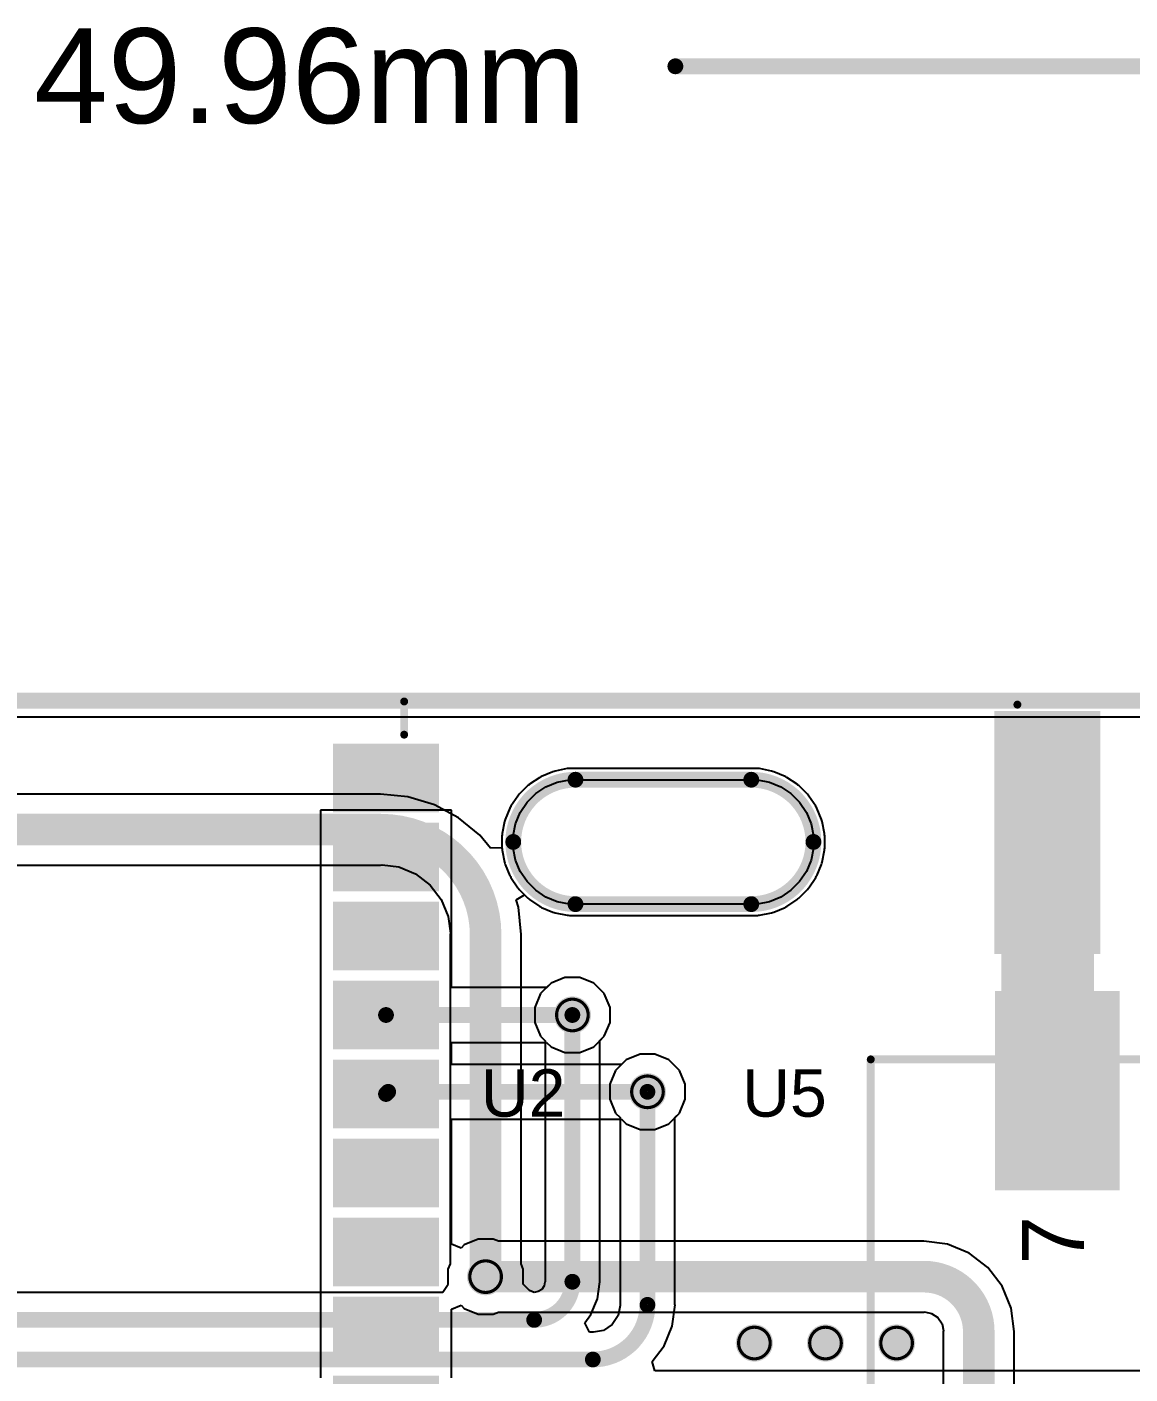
# Model space of a CAD drawing. Header units: inches. Extents: x -46 to 312, y 0 to 111.
# Drawn here: x -24.45 to -6.72, y 39.18 to 60.83 of the extents above; entities that cross this region are included whole.
import ezdxf

# ---------------------------------------------------------------- set-up
doc = ezdxf.new("R2010")
doc.units = ezdxf.units.IN
for name, color, linetype in [('Board Outline', 216, 'Continuous'), ('Bottom Layer', 5, 'Continuous'), ('Bottom Paste', 16, 'Continuous'), ('Bottom Solder', 6, 'Continuous'), ('Draft and Dimension', 6, 'Continuous'), ('Drill Drawing', 1, 'Continuous'), ('Multi-Layer', 9, 'Continuous'), ('Top Layer', 1, 'Continuous'), ('Top Overlay', 2, 'Continuous'), ('Top Paste', 8, 'Continuous'), ('Top Solder', 216, 'Continuous'), ('Via Holes', 16, 'Continuous')]:
    doc.layers.add(name, color=color, linetype=linetype)
doc.styles.add('Arial', font='', dxfattribs={"height": 0.2})
doc.styles.get('Arial').set_extended_font_data('Arial')

# ---------------------------------------------------------------- blocks, each defined once
blk = doc.blocks.new('HC_12_M______SMD_17')
at = {"layer": 'Top Layer'}
blk.add_hatch(color=1, dxfattribs=at).paths.add_polyline_path([(11.627, 6.026), (14.627, 6.026), (14.627, 4.226), (11.627, 4.226)])
at = {"layer": 'Top Paste'}
blk.add_hatch(color=8, dxfattribs=at).paths.add_polyline_path([(11.627, 6.026), (14.627, 6.026), (14.627, 4.226), (11.627, 4.226)])
at = {"layer": 'Top Solder'}
blk.add_hatch(color=216, dxfattribs=at).paths.add_polyline_path([(11.525, 6.128), (14.728, 6.128), (14.728, 4.125), (11.525, 4.125)])
at = {"layer": 'Top Overlay'}
for points in [[(-14.173, 8.126, 0.127, 0.127, 0), (13.627, 8.126, 0.127, 0.127, 0)], [(13.627, 8.126, 0.127, 0.127, 0), (13.627, -6.274, 0.127, 0.127, 0)]]:
    blk.add_lwpolyline(points, format="xyseb", dxfattribs=at)
blk.add_lwpolyline([(13.595, 8.126, 0.0635, 0.0635, 1), (13.659, 8.126, 0.0635, 0.0635, 1)], format="xyseb", close=True, dxfattribs=at)
blk.add_lwpolyline([(13.595, 8.126, 0.0635, 0.0635, 1), (13.659, 8.126, 0.0635, 0.0635, 1)], format="xyseb", close=True, dxfattribs=at)
at = {"layer": 'Top Overlay', "style": 'Arial'}
blk.add_text('7', height=1, dxfattribs=at).set_placement((10.331, 4.696))
blk = doc.blocks.new('41_SMD_UFL_M______84')
at = {"layer": 'Top Layer'}
for points in [[(-9.5, 9.33), (-8, 9.33), (-8, 8.43), (-9.5, 8.43)], [(8, 9.33), (9.5, 9.33), (9.5, 8.43), (8, 8.43)], [(-9.5, 8.06), (-8, 8.06), (-8, 7.16), (-9.5, 7.16)], [(8, 8.06), (9.5, 8.06), (9.5, 7.16), (8, 7.16)], [(-9.5, 6.79), (-8, 6.79), (-8, 5.89), (-9.5, 5.89)], [(8, 6.79), (9.5, 6.79), (9.5, 5.89), (8, 5.89)], [(-9.5, 5.52), (-8, 5.52), (-8, 4.62), (-9.5, 4.62)], [(8, 5.52), (9.5, 5.52), (9.5, 4.62), (8, 4.62)], [(-9.5, 4.25), (-8, 4.25), (-8, 3.35), (-9.5, 3.35)], [(8, 4.25), (9.5, 4.25), (9.5, 3.35), (8, 3.35)], [(-3.35, 3.11), (0.35, 3.11), (0.35, -0.59), (-3.35, -0.59)], [(-9.5, 2.98), (-8, 2.98), (-8, 2.08), (-9.5, 2.08)], [(8, 2.98), (9.5, 2.98), (9.5, 2.08), (8, 2.08)], [(-9.5, 1.71), (-8, 1.71), (-8, 0.81), (-9.5, 0.81)], [(8, 1.71), (9.5, 1.71), (9.5, 0.81), (8, 0.81)], [(-9.5, 0.44), (-8, 0.44), (-8, -0.46), (-9.5, -0.46)], [(8, 0.44), (9.5, 0.44), (9.5, -0.46), (8, -0.46)], [(-9.5, -0.83), (-8, -0.83), (-8, -1.73), (-9.5, -1.73)], [(8, -0.83), (9.5, -0.83), (9.5, -1.73), (8, -1.73)], [(-9.5, -2.1), (-8, -2.1), (-8, -3), (-9.5, -3)], [(8, -2.1), (9.5, -2.1), (9.5, -3), (8, -3)], [(-9.5, -3.37), (-8, -3.37), (-8, -4.27), (-9.5, -4.27)], [(8, -3.37), (9.5, -3.37), (9.5, -4.27), (8, -4.27)], [(-9.5, -4.64), (-8, -4.64), (-8, -5.54), (-9.5, -5.54)], [(8, -4.64), (9.5, -4.64), (9.5, -5.54), (8, -5.54)], [(-9.5, -5.91), (-8, -5.91), (-8, -6.81), (-9.5, -6.81)], [(8, -5.91), (9.5, -5.91), (9.5, -6.81), (8, -6.81)], [(-9.5, -7.18), (-8, -7.18), (-8, -8.08), (-9.5, -8.08)], [(8, -7.18), (9.5, -7.18), (9.5, -8.08), (8, -8.08)], [(-7.43, -9.63), (-7.43, -8.13), (-6.53, -8.13), (-6.53, -9.63)], [(-6.16, -9.63), (-6.16, -8.13), (-5.26, -8.13), (-5.26, -9.63)], [(-4.89, -9.63), (-4.89, -8.13), (-3.99, -8.13), (-3.99, -9.63)], [(-3.62, -9.63), (-3.62, -8.13), (-2.72, -8.13), (-2.72, -9.63)], [(-2.35, -9.63), (-2.35, -8.13), (-1.45, -8.13), (-1.45, -9.63)], [(-1.08, -9.63), (-1.08, -8.13), (-0.18, -8.13), (-0.18, -9.63)], [(0.19, -9.63), (0.19, -8.13), (1.09, -8.13), (1.09, -9.63)], [(1.46, -9.63), (1.46, -8.13), (2.36, -8.13), (2.36, -9.63)], [(2.73, -9.63), (2.73, -8.13), (3.63, -8.13), (3.63, -9.63)], [(4, -9.63), (4, -8.13), (4.9, -8.13), (4.9, -9.63)], [(5.27, -9.63), (5.27, -8.13), (6.17, -8.13), (6.17, -9.63)], [(6.54, -9.63), (6.54, -8.13), (7.44, -8.13), (7.44, -9.63)]]:
    blk.add_hatch(color=1, dxfattribs=at).paths.add_polyline_path(points)
at = {"layer": 'Top Overlay'}
for points in [[(-9.521, 9.362), (-7.541, 9.362), (-7.541, 9.802), (-9.521, 9.802)], [(-7.959, 8.328), (-7.541, 8.328), (-7.541, 9.406), (-7.959, 9.406)]]:
    blk.add_hatch(color=2, dxfattribs=at).paths.add_polyline_path(points)
at = {"layer": 'Top Paste'}
for points in [[(-9.5, 9.33), (-8, 9.33), (-8, 8.43), (-9.5, 8.43)], [(8, 9.33), (9.5, 9.33), (9.5, 8.43), (8, 8.43)], [(-9.5, 8.06), (-8, 8.06), (-8, 7.16), (-9.5, 7.16)], [(8, 8.06), (9.5, 8.06), (9.5, 7.16), (8, 7.16)], [(-9.5, 6.79), (-8, 6.79), (-8, 5.89), (-9.5, 5.89)], [(8, 6.79), (9.5, 6.79), (9.5, 5.89), (8, 5.89)], [(-9.5, 5.52), (-8, 5.52), (-8, 4.62), (-9.5, 4.62)], [(8, 5.52), (9.5, 5.52), (9.5, 4.62), (8, 4.62)], [(-9.5, 4.25), (-8, 4.25), (-8, 3.35), (-9.5, 3.35)], [(8, 4.25), (9.5, 4.25), (9.5, 3.35), (8, 3.35)], [(-3.35, 3.11), (0.35, 3.11), (0.35, -0.59), (-3.35, -0.59)], [(-9.5, 2.98), (-8, 2.98), (-8, 2.08), (-9.5, 2.08)], [(8, 2.98), (9.5, 2.98), (9.5, 2.08), (8, 2.08)], [(-9.5, 1.71), (-8, 1.71), (-8, 0.81), (-9.5, 0.81)], [(8, 1.71), (9.5, 1.71), (9.5, 0.81), (8, 0.81)], [(-9.5, 0.44), (-8, 0.44), (-8, -0.46), (-9.5, -0.46)], [(8, 0.44), (9.5, 0.44), (9.5, -0.46), (8, -0.46)], [(-9.5, -0.83), (-8, -0.83), (-8, -1.73), (-9.5, -1.73)], [(8, -0.83), (9.5, -0.83), (9.5, -1.73), (8, -1.73)], [(-9.5, -2.1), (-8, -2.1), (-8, -3), (-9.5, -3)], [(8, -2.1), (9.5, -2.1), (9.5, -3), (8, -3)], [(-9.5, -3.37), (-8, -3.37), (-8, -4.27), (-9.5, -4.27)], [(8, -3.37), (9.5, -3.37), (9.5, -4.27), (8, -4.27)], [(-9.5, -4.64), (-8, -4.64), (-8, -5.54), (-9.5, -5.54)], [(8, -4.64), (9.5, -4.64), (9.5, -5.54), (8, -5.54)], [(-9.5, -5.91), (-8, -5.91), (-8, -6.81), (-9.5, -6.81)], [(8, -5.91), (9.5, -5.91), (9.5, -6.81), (8, -6.81)], [(-9.5, -7.18), (-8, -7.18), (-8, -8.08), (-9.5, -8.08)], [(8, -7.18), (9.5, -7.18), (9.5, -8.08), (8, -8.08)], [(-7.43, -9.63), (-7.43, -8.13), (-6.53, -8.13), (-6.53, -9.63)], [(-6.16, -9.63), (-6.16, -8.13), (-5.26, -8.13), (-5.26, -9.63)], [(-4.89, -9.63), (-4.89, -8.13), (-3.99, -8.13), (-3.99, -9.63)], [(-3.62, -9.63), (-3.62, -8.13), (-2.72, -8.13), (-2.72, -9.63)], [(-2.35, -9.63), (-2.35, -8.13), (-1.45, -8.13), (-1.45, -9.63)], [(-1.08, -9.63), (-1.08, -8.13), (-0.18, -8.13), (-0.18, -9.63)], [(0.19, -9.63), (0.19, -8.13), (1.09, -8.13), (1.09, -9.63)], [(1.46, -9.63), (1.46, -8.13), (2.36, -8.13), (2.36, -9.63)], [(2.73, -9.63), (2.73, -8.13), (3.63, -8.13), (3.63, -9.63)], [(4, -9.63), (4, -8.13), (4.9, -8.13), (4.9, -9.63)], [(5.27, -9.63), (5.27, -8.13), (6.17, -8.13), (6.17, -9.63)], [(6.54, -9.63), (6.54, -8.13), (7.44, -8.13), (7.44, -9.63)]]:
    blk.add_hatch(color=8, dxfattribs=at).paths.add_polyline_path(points)
at = {"layer": 'Top Solder'}
for points in [[(-9.602, 9.432), (-7.898, 9.432), (-7.898, 8.328), (-9.602, 8.328)], [(7.898, 9.432), (9.602, 9.432), (9.602, 8.328), (7.898, 8.328)], [(-9.602, 8.162), (-7.898, 8.162), (-7.898, 7.058), (-9.602, 7.058)], [(7.898, 8.162), (9.602, 8.162), (9.602, 7.058), (7.898, 7.058)], [(-9.602, 6.892), (-7.898, 6.892), (-7.898, 5.788), (-9.602, 5.788)], [(7.898, 6.892), (9.602, 6.892), (9.602, 5.788), (7.898, 5.788)], [(-9.602, 5.622), (-7.898, 5.622), (-7.898, 4.518), (-9.602, 4.518)], [(7.898, 5.622), (9.602, 5.622), (9.602, 4.518), (7.898, 4.518)], [(-9.602, 4.352), (-7.898, 4.352), (-7.898, 3.248), (-9.602, 3.248)], [(7.898, 4.352), (9.602, 4.352), (9.602, 3.248), (7.898, 3.248)], [(-9.602, 3.082), (-7.898, 3.082), (-7.898, 1.978), (-9.602, 1.978)], [(-3.452, 3.212), (0.452, 3.212), (0.452, -0.692), (-3.452, -0.692)], [(7.898, 3.082), (9.602, 3.082), (9.602, 1.978), (7.898, 1.978)], [(-9.602, 1.812), (-7.898, 1.812), (-7.898, 0.708), (-9.602, 0.708)], [(7.898, 1.812), (9.602, 1.812), (9.602, 0.708), (7.898, 0.708)], [(-9.602, 0.542), (-7.898, 0.542), (-7.898, -0.562), (-9.602, -0.562)], [(7.898, 0.542), (9.602, 0.542), (9.602, -0.562), (7.898, -0.562)], [(-9.602, -0.728), (-7.898, -0.728), (-7.898, -1.832), (-9.602, -1.832)], [(7.898, -0.728), (9.602, -0.728), (9.602, -1.832), (7.898, -1.832)], [(-9.602, -1.998), (-7.898, -1.998), (-7.898, -3.102), (-9.602, -3.102)], [(7.898, -1.998), (9.602, -1.998), (9.602, -3.102), (7.898, -3.102)], [(-9.602, -3.268), (-7.898, -3.268), (-7.898, -4.372), (-9.602, -4.372)], [(7.898, -3.268), (9.602, -3.268), (9.602, -4.372), (7.898, -4.372)], [(-9.602, -4.538), (-7.898, -4.538), (-7.898, -5.642), (-9.602, -5.642)], [(7.898, -4.538), (9.602, -4.538), (9.602, -5.642), (7.898, -5.642)], [(-9.602, -5.808), (-7.898, -5.808), (-7.898, -6.912), (-9.602, -6.912)], [(7.898, -5.808), (9.602, -5.808), (9.602, -6.912), (7.898, -6.912)], [(-9.602, -7.078), (-7.898, -7.078), (-7.898, -8.182), (-9.602, -8.182)], [(7.898, -7.078), (9.602, -7.078), (9.602, -8.182), (7.898, -8.182)], [(-7.532, -9.732), (-7.532, -8.028), (-6.428, -8.028), (-6.428, -9.732)], [(-6.262, -9.732), (-6.262, -8.028), (-5.158, -8.028), (-5.158, -9.732)], [(-4.992, -9.732), (-4.992, -8.028), (-3.888, -8.028), (-3.888, -9.732)], [(-3.722, -9.732), (-3.722, -8.028), (-2.618, -8.028), (-2.618, -9.732)], [(-2.452, -9.732), (-2.452, -8.028), (-1.348, -8.028), (-1.348, -9.732)], [(-1.182, -9.732), (-1.182, -8.028), (-0.078, -8.028), (-0.078, -9.732)], [(0.088, -9.732), (0.088, -8.028), (1.192, -8.028), (1.192, -9.732)], [(1.358, -9.732), (1.358, -8.028), (2.462, -8.028), (2.462, -9.732)], [(2.628, -9.732), (2.628, -8.028), (3.732, -8.028), (3.732, -9.732)], [(3.898, -9.732), (3.898, -8.028), (5.002, -8.028), (5.002, -9.732)], [(5.168, -9.732), (5.168, -8.028), (6.272, -8.028), (6.272, -9.732)], [(6.438, -9.732), (6.438, -8.028), (7.542, -8.028), (7.542, -9.732)]]:
    blk.add_hatch(color=216, dxfattribs=at).paths.add_polyline_path(points)
at = {"layer": 'Top Overlay'}
for points in [[(-9.042, 10.109, 0.127, 0.127, 0), (9.042, 10.109, 0.127, 0.127, 0)], [(9.042, 10.109, 0.127, 0.127, 0), (9.042, 9.576, 0.127, 0.127, 0)], [(-9.804, 8.738, 0.2, 0.2, 0), (-9.804, 8.992, 0.2, 0.2, 0)], [(-9.804, 8.992, 0.2, 0.2, 0), (-9.677, 8.865, 0.2, 0.2, 0)], [(-9.804, 8.738, 0.2, 0.2, 0), (-9.677, 8.865, 0.2, 0.2, 0)], [(-9.064, -9.146, 0.127, 0.127, 0), (-9.064, -8.333, 0.127, 0.127, 0)], [(9.046, -9.171, 0.127, 0.127, 0), (9.046, -8.359, 0.127, 0.127, 0)], [(-9.064, -9.171, 0.127, 0.127, 0), (-7.669, -9.171, 0.127, 0.127, 0)], [(7.651, -9.171, 0.127, 0.127, 0), (9.046, -9.171, 0.127, 0.127, 0)]]:
    blk.add_lwpolyline(points, format="xyseb", dxfattribs=at)
for points in [[(-9.074, 10.109, 0.0635, 0.0635, 1), (-9.011, 10.109, 0.0635, 0.0635, 1)], [(9.011, 10.109, 0.0635, 0.0635, 1), (9.074, 10.109, 0.0635, 0.0635, 1)], [(9.011, 10.109, 0.0635, 0.0635, 1), (9.074, 10.109, 0.0635, 0.0635, 1)], [(9.011, 9.576, 0.0635, 0.0635, 1), (9.074, 9.576, 0.0635, 0.0635, 1)], [(-9.854, 8.992, 0.1, 0.1, 1), (-9.754, 8.992, 0.1, 0.1, 1)], [(-9.854, 8.992, 0.1, 0.1, 1), (-9.754, 8.992, 0.1, 0.1, 1)], [(-9.727, 8.865, 0.1, 0.1, 1), (-9.627, 8.865, 0.1, 0.1, 1)], [(-9.727, 8.865, 0.1, 0.1, 1), (-9.627, 8.865, 0.1, 0.1, 1)], [(-9.854, 8.738, 0.1, 0.1, 1), (-9.754, 8.738, 0.1, 0.1, 1)], [(-9.854, 8.738, 0.1, 0.1, 1), (-9.754, 8.738, 0.1, 0.1, 1)], [(-9.096, -8.333, 0.0635, 0.0635, 1), (-9.032, -8.333, 0.0635, 0.0635, 1)], [(9.015, -8.359, 0.0635, 0.0635, 1), (9.078, -8.359, 0.0635, 0.0635, 1)], [(-9.096, -9.146, 0.0635, 0.0635, 1), (-9.032, -9.146, 0.0635, 0.0635, 1)], [(-9.096, -9.171, 0.0635, 0.0635, 1), (-9.032, -9.171, 0.0635, 0.0635, 1)], [(-7.701, -9.171, 0.0635, 0.0635, 1), (-7.637, -9.171, 0.0635, 0.0635, 1)], [(7.62, -9.171, 0.0635, 0.0635, 1), (7.683, -9.171, 0.0635, 0.0635, 1)], [(9.015, -9.171, 0.0635, 0.0635, 1), (9.078, -9.171, 0.0635, 0.0635, 1)], [(9.015, -9.171, 0.0635, 0.0635, 1), (9.078, -9.171, 0.0635, 0.0635, 1)]]:
    blk.add_lwpolyline(points, format="xyseb", close=True, dxfattribs=at)
blk = doc.blocks.new('CON_SMA_EDGE_S_90')
at = {"layer": 'Bottom Layer'}
for points in [[(-1.75, 6.15), (1.95, 6.15), (1.95, 4.65), (-1.75, 4.65)], [(-1.75, 0.75), (1.95, 0.75), (1.95, -0.75), (-1.75, -0.75)]]:
    blk.add_hatch(color=5, dxfattribs=at).paths.add_polyline_path(points)
at = {"layer": 'Bottom Paste'}
for points in [[(-1.75, 6.15), (1.95, 6.15), (1.95, 4.65), (-1.75, 4.65)], [(-1.75, 0.75), (1.95, 0.75), (1.95, -0.75), (-1.75, -0.75)]]:
    blk.add_hatch(color=16, dxfattribs=at).paths.add_polyline_path(points)
at = {"layer": 'Bottom Solder'}
for points in [[(-1.852, 6.252), (2.052, 6.252), (2.052, 4.548), (-1.852, 4.548)], [(-1.852, 0.852), (2.052, 0.852), (2.052, -0.852), (-1.852, -0.852)]]:
    blk.add_hatch(color=6, dxfattribs=at).paths.add_polyline_path(points)
at = {"layer": 'Top Layer'}
for points in [[(-1.75, 6.15), (1.95, 6.15), (1.95, 4.65), (-1.75, 4.65)], [(-1.75, 3.45), (1.95, 3.45), (1.95, 1.95), (-1.75, 1.95)], [(-1.75, 0.75), (1.95, 0.75), (1.95, -0.75), (-1.75, -0.75)]]:
    blk.add_hatch(color=1, dxfattribs=at).paths.add_polyline_path(points)
at = {"layer": 'Top Paste'}
for points in [[(-1.75, 6.15), (1.95, 6.15), (1.95, 4.65), (-1.75, 4.65)], [(-1.75, 3.45), (1.95, 3.45), (1.95, 1.95), (-1.75, 1.95)], [(-1.75, 0.75), (1.95, 0.75), (1.95, -0.75), (-1.75, -0.75)]]:
    blk.add_hatch(color=8, dxfattribs=at).paths.add_polyline_path(points)
at = {"layer": 'Top Solder'}
for points in [[(-1.852, 6.252), (2.052, 6.252), (2.052, 4.548), (-1.852, 4.548)], [(-1.852, 3.552), (2.052, 3.552), (2.052, 1.848), (-1.852, 1.848)], [(-1.852, 0.852), (2.052, 0.852), (2.052, -0.852), (-1.852, -0.852)]]:
    blk.add_hatch(color=216, dxfattribs=at).paths.add_polyline_path(points)
at = {"layer": 'Top Overlay'}
for points in [[(-1.956, -0.483, 0.127, 0.127, 0), (-1.956, 5.969, 0.127, 0.127, 0)], [(-1.702, 4.064, 0.254, 0.254, 0), (-1.575, 4.191, 0.254, 0.254, 0)], [(-1.575, 3.937, 0.254, 0.254, 0), (-1.702, 4.064, 0.254, 0.254, 0)], [(-1.575, 3.937, 0.254, 0.254, 0), (-1.575, 4.191, 0.254, 0.254, 0)], [(2.172, 2.68, 0.254, 0.254, 0), (2.299, 2.807, 0.254, 0.254, 0)], [(2.299, 2.553, 0.254, 0.254, 0), (2.299, 2.807, 0.254, 0.254, 0)], [(2.299, 2.553, 0.254, 0.254, 0), (2.172, 2.68, 0.254, 0.254, 0)]]:
    blk.add_lwpolyline(points, format="xyseb", dxfattribs=at)
for points in [[(-1.988, 5.969, 0.0635, 0.0635, 1), (-1.924, 5.969, 0.0635, 0.0635, 1)], [(-1.765, 4.064, 0.127, 0.127, 1), (-1.638, 4.064, 0.127, 0.127, 1)], [(-1.765, 4.064, 0.127, 0.127, 1), (-1.638, 4.064, 0.127, 0.127, 1)], [(-1.638, 4.191, 0.127, 0.127, 1), (-1.511, 4.191, 0.127, 0.127, 1)], [(-1.638, 4.191, 0.127, 0.127, 1), (-1.511, 4.191, 0.127, 0.127, 1)], [(-1.638, 3.937, 0.127, 0.127, 1), (-1.511, 3.937, 0.127, 0.127, 1)], [(-1.638, 3.937, 0.127, 0.127, 1), (-1.511, 3.937, 0.127, 0.127, 1)], [(2.235, 2.807, 0.127, 0.127, 1), (2.362, 2.807, 0.127, 0.127, 1)], [(2.235, 2.807, 0.127, 0.127, 1), (2.362, 2.807, 0.127, 0.127, 1)], [(2.108, 2.68, 0.127, 0.127, 1), (2.235, 2.68, 0.127, 0.127, 1)], [(2.108, 2.68, 0.127, 0.127, 1), (2.235, 2.68, 0.127, 0.127, 1)], [(2.235, 2.553, 0.127, 0.127, 1), (2.362, 2.553, 0.127, 0.127, 1)], [(2.235, 2.553, 0.127, 0.127, 1), (2.362, 2.553, 0.127, 0.127, 1)], [(-1.988, -0.483, 0.0635, 0.0635, 1), (-1.924, -0.483, 0.0635, 0.0635, 1)]]:
    blk.add_lwpolyline(points, format="xyseb", close=True, dxfattribs=at)

msp = doc.modelspace()

# ---------------------------------------------------------------- hatches: boundary and pattern name
at = {"layer": 'Bottom Layer'}
h = msp.add_hatch(color=5, dxfattribs=at)
edge = h.paths.add_edge_path()
edge.add_arc((-15.685, 44.948), 0.3, 0, 360)
h = msp.add_hatch(color=5, dxfattribs=at)
edge = h.paths.add_edge_path()
edge.add_arc((-14.478, 43.713), 0.3, 0, 360)
h = msp.add_hatch(color=5, dxfattribs=at)
edge = h.paths.add_edge_path()
edge.add_arc((-17.08, 40.742), 0.3, 0, 360)
h = msp.add_hatch(color=5, dxfattribs=at)
edge = h.paths.add_edge_path()
edge.add_arc((-12.759, 39.675), 0.3, 0, 360)
h = msp.add_hatch(color=5, dxfattribs=at)
edge = h.paths.add_edge_path()
edge.add_arc((-11.616, 39.675), 0.3, 0, 360)
h = msp.add_hatch(color=5, dxfattribs=at)
edge = h.paths.add_edge_path()
edge.add_arc((-10.473, 39.675), 0.3, 0, 360)
at = {"layer": 'Top Layer'}
msp.add_hatch(color=1, dxfattribs=at).paths.add_polyline_path([(-8.788, 42.234), (-7.298, 42.234), (-7.298, 49.731), (-8.788, 49.731)])
h = msp.add_hatch(color=1, dxfattribs=at)
edge = h.paths.add_edge_path()
edge.add_arc((-15.685, 44.948), 0.3, 0, 360)
h = msp.add_hatch(color=1, dxfattribs=at)
edge = h.paths.add_edge_path()
edge.add_arc((-14.478, 43.713), 0.3, 0, 360)
h = msp.add_hatch(color=1, dxfattribs=at)
edge = h.paths.add_edge_path()
edge.add_arc((-17.08, 40.742), 0.3, 0, 360)
h = msp.add_hatch(color=1, dxfattribs=at)
edge = h.paths.add_edge_path()
edge.add_arc((-12.759, 39.675), 0.3, 0, 360)
h = msp.add_hatch(color=1, dxfattribs=at)
edge = h.paths.add_edge_path()
edge.add_arc((-11.616, 39.675), 0.3, 0, 360)
h = msp.add_hatch(color=1, dxfattribs=at)
edge = h.paths.add_edge_path()
edge.add_arc((-10.473, 39.675), 0.3, 0, 360)
at = {"layer": 'Via Holes'}
h = msp.add_hatch(color=7, dxfattribs=at)
edge = h.paths.add_edge_path()
edge.add_arc((-15.685, 44.948), 0.15, 0, 360)
h = msp.add_hatch(color=7, dxfattribs=at)
edge = h.paths.add_edge_path()
edge.add_arc((-14.478, 43.713), 0.15, 0, 360)
h = msp.add_hatch(color=7, dxfattribs=at)
edge = h.paths.add_edge_path()
edge.add_arc((-17.08, 40.742), 0.15, 0, 360)
h = msp.add_hatch(color=7, dxfattribs=at)
edge = h.paths.add_edge_path()
edge.add_arc((-12.759, 39.675), 0.15, 0, 360)
h = msp.add_hatch(color=7, dxfattribs=at)
edge = h.paths.add_edge_path()
edge.add_arc((-11.616, 39.675), 0.15, 0, 360)
h = msp.add_hatch(color=7, dxfattribs=at)
edge = h.paths.add_edge_path()
edge.add_arc((-10.473, 39.675), 0.15, 0, 360)

# ---------------------------------------------------------------- linework, layer by layer
at = {"layer": 'Board Outline'}
for points in [[(-37.962, 50, 0.254, 0.254, 0), (3, 50, 0.254, 0.254, 0)], [(-16.636, 47.73, 0.254, 0.254, -0.414214), (-15.636, 48.73, 0.254, 0.254, 0)], [(-15.636, 48.73, 0.254, 0.254, 0), (-12.81, 48.73, 0.254, 0.254, 0)], [(-12.81, 48.73, 0.254, 0.254, -0.414214), (-11.81, 47.73, 0.254, 0.254, 0)], [(-15.636, 46.73, 0.254, 0.254, -0.414214), (-16.636, 47.73, 0.254, 0.254, 0)], [(-11.81, 47.73, 0.254, 0.254, -0.414214), (-12.81, 46.73, 0.254, 0.254, 0)], [(-15.636, 46.73, 0.254, 0.254, 0), (-12.81, 46.73, 0.254, 0.254, 0)]]:
    msp.add_lwpolyline(points, format="xyseb", dxfattribs=at)
for points in [[(-15.699, 48.73, 0.127, 0.127, 1), (-15.572, 48.73, 0.127, 0.127, 1)], [(-15.699, 48.73, 0.127, 0.127, 1), (-15.572, 48.73, 0.127, 0.127, 1)], [(-12.873, 48.73, 0.127, 0.127, 1), (-12.746, 48.73, 0.127, 0.127, 1)], [(-12.873, 48.73, 0.127, 0.127, 1), (-12.746, 48.73, 0.127, 0.127, 1)], [(-16.699, 47.73, 0.127, 0.127, 1), (-16.572, 47.73, 0.127, 0.127, 1)], [(-16.699, 47.73, 0.127, 0.127, 1), (-16.572, 47.73, 0.127, 0.127, 1)], [(-11.873, 47.73, 0.127, 0.127, 1), (-11.746, 47.73, 0.127, 0.127, 1)], [(-11.873, 47.73, 0.127, 0.127, 1), (-11.746, 47.73, 0.127, 0.127, 1)], [(-15.699, 46.73, 0.127, 0.127, 1), (-15.572, 46.73, 0.127, 0.127, 1)], [(-15.699, 46.73, 0.127, 0.127, 1), (-15.572, 46.73, 0.127, 0.127, 1)], [(-12.873, 46.73, 0.127, 0.127, 1), (-12.746, 46.73, 0.127, 0.127, 1)], [(-12.873, 46.73, 0.127, 0.127, 1), (-12.746, 46.73, 0.127, 0.127, 1)]]:
    msp.add_lwpolyline(points, format="xyseb", close=True, dxfattribs=at)
at = {"layer": 'Bottom Layer'}
for p, q in [((-37.703, 49.741), (3.18, 49.741)), ((-16.21, 48.767), (-16.374, 48.658)), ((-16.194, 48.774), (-16.21, 48.767)), ((-16.179, 48.784), (-16.194, 48.774)), ((-15.997, 48.859), (-16.179, 48.784)), ((-15.98, 48.863), (-15.997, 48.859)), ((-15.963, 48.869), (-15.98, 48.863)), ((-15.77, 48.908), (-15.963, 48.869)), ((-15.752, 48.908), (-15.77, 48.908)), ((-15.734, 48.911), (-15.752, 48.908)), ((-12.711, 48.911), (-15.734, 48.911)), ((-12.694, 48.908), (-12.711, 48.911)), ((-12.676, 48.908), (-12.694, 48.908)), ((-12.483, 48.869), (-12.676, 48.908)), ((-12.466, 48.863), (-12.483, 48.869)), ((-12.449, 48.859), (-12.466, 48.863)), ((-12.267, 48.784), (-12.449, 48.859)), ((-12.252, 48.774), (-12.267, 48.784)), ((-12.236, 48.767), (-12.252, 48.774)), ((-12.072, 48.658), (-12.236, 48.767)), ((-16.402, 48.635), (-16.541, 48.496)), ((-16.387, 48.645), (-16.402, 48.635)), ((-16.374, 48.658), (-16.387, 48.645)), ((-12.059, 48.645), (-12.072, 48.658)), ((-12.044, 48.635), (-12.059, 48.645)), ((-11.905, 48.496), (-12.044, 48.635)), ((-18.769, 48.498), (-27.024, 48.498)), ((-18.768, 48.498), (-18.769, 48.498)), ((-18.328, 48.454), (-18.768, 48.498)), ((-17.904, 48.326), (-18.328, 48.454)), ((-17.514, 48.117), (-17.904, 48.326)), ((-16.673, 48.304), (-16.68, 48.288)), ((-16.563, 48.468), (-16.673, 48.304)), ((-16.551, 48.481), (-16.563, 48.468)), ((-16.541, 48.496), (-16.551, 48.481)), ((-11.895, 48.481), (-11.905, 48.496)), ((-11.883, 48.468), (-11.895, 48.481)), ((-11.773, 48.304), (-11.883, 48.468)), ((-11.766, 48.288), (-11.773, 48.304)), ((-17.172, 47.836), (-17.514, 48.117)), ((-16.769, 48.074), (-16.775, 48.057)), ((-16.765, 48.091), (-16.769, 48.074)), ((-16.69, 48.273), (-16.765, 48.091)), ((-16.68, 48.288), (-16.69, 48.273)), ((-11.756, 48.273), (-11.766, 48.288)), ((-11.681, 48.091), (-11.756, 48.273)), ((-11.677, 48.074), (-11.681, 48.091)), ((-11.671, 48.057), (-11.677, 48.074)), ((-16.775, 48.057), (-16.814, 47.864)), ((-16.814, 47.864), (-16.814, 47.846)), ((-11.632, 47.864), (-11.671, 48.057)), ((-11.632, 47.846), (-11.632, 47.864)), ((-17, 47.627), (-17.172, 47.836)), ((-16.817, 47.644), (-16.83, 47.634)), ((-16.814, 47.846), (-16.817, 47.829)), ((-16.817, 47.829), (-16.817, 47.644)), ((-11.629, 47.829), (-11.632, 47.846)), ((-11.629, 47.632), (-11.629, 47.829)), ((-16.83, 47.634), (-17, 47.627)), ((-11.671, 47.403), (-11.632, 47.596)), ((-11.632, 47.614), (-11.629, 47.632)), ((-11.632, 47.596), (-11.632, 47.614)), ((-27.018, 47.358), (-18.769, 47.358)), ((-18.769, 47.358), (-18.745, 47.363)), ((-18.745, 47.363), (-18.477, 47.328)), ((-18.477, 47.328), (-18.205, 47.215)), ((-18.205, 47.215), (-17.972, 47.036)), ((-11.756, 47.187), (-11.681, 47.369)), ((-11.681, 47.369), (-11.677, 47.386)), ((-11.677, 47.386), (-11.671, 47.403)), ((-17.972, 47.036), (-17.793, 46.803)), ((-11.895, 46.979), (-11.883, 46.992)), ((-11.883, 46.992), (-11.773, 47.156)), ((-11.773, 47.156), (-11.766, 47.172)), ((-11.766, 47.172), (-11.756, 47.187)), ((-17.793, 46.803), (-17.68, 46.531)), ((-16.589, 46.797), (-16.455, 46.878)), ((-16.554, 46.68), (-16.589, 46.797)), ((-16.455, 46.878), (-16.402, 46.825)), ((-16.402, 46.825), (-16.387, 46.815)), ((-16.387, 46.815), (-16.374, 46.803)), ((-16.374, 46.803), (-16.21, 46.693)), ((-12.236, 46.693), (-12.072, 46.803)), ((-12.072, 46.803), (-12.059, 46.815)), ((-12.059, 46.815), (-12.044, 46.825)), ((-12.044, 46.825), (-11.905, 46.964)), ((-11.905, 46.964), (-11.895, 46.979)), ((-16.511, 46.24), (-16.554, 46.68)), ((-16.21, 46.693), (-16.194, 46.686)), ((-16.194, 46.686), (-16.179, 46.676)), ((-16.179, 46.676), (-15.997, 46.601)), ((-15.997, 46.601), (-15.98, 46.597)), ((-15.98, 46.597), (-15.963, 46.591)), ((-15.963, 46.591), (-15.77, 46.552)), ((-12.676, 46.552), (-12.483, 46.591)), ((-12.483, 46.591), (-12.466, 46.597)), ((-12.466, 46.597), (-12.449, 46.601)), ((-12.449, 46.601), (-12.267, 46.676)), ((-12.267, 46.676), (-12.252, 46.686)), ((-12.252, 46.686), (-12.236, 46.693)), ((-17.68, 46.531), (-17.645, 46.264)), ((-15.77, 46.552), (-15.752, 46.552)), ((-15.752, 46.552), (-15.734, 46.549)), ((-15.734, 46.549), (-12.711, 46.549)), ((-12.711, 46.549), (-12.694, 46.552)), ((-12.694, 46.552), (-12.676, 46.552)), ((-17.645, 46.264), (-17.65, 46.24)), ((-17.65, 46.24), (-17.65, 40.947)), ((-16.51, 46.24), (-16.511, 46.24)), ((-16.51, 40.947), (-16.51, 46.24)), ((-15.806, 45.553), (-16.028, 45.461)), ((-15.565, 45.553), (-15.806, 45.553)), ((-15.343, 45.461), (-15.565, 45.553)), ((-16.198, 45.291), (-16.29, 45.068)), ((-16.028, 45.461), (-16.198, 45.291)), ((-15.173, 45.291), (-15.343, 45.461)), ((-15.08, 45.068), (-15.173, 45.291)), ((-16.29, 45.068), (-16.29, 44.828)), ((-15.08, 44.828), (-15.08, 45.068)), ((-16.29, 44.828), (-16.198, 44.605)), ((-15.173, 44.605), (-15.08, 44.828)), ((-16.198, 44.605), (-16.125, 44.533)), ((-16.125, 44.533), (-16.125, 40.66)), ((-15.245, 44.533), (-15.173, 44.605)), ((-15.245, 40.66), (-15.245, 44.533)), ((-14.821, 44.226), (-14.991, 44.056)), ((-14.598, 44.318), (-14.821, 44.226)), ((-14.358, 44.318), (-14.598, 44.318)), ((-14.135, 44.226), (-14.358, 44.318)), ((-13.965, 44.056), (-14.135, 44.226)), ((-14.991, 44.056), (-15.083, 43.834)), ((-13.873, 43.834), (-13.965, 44.056)), ((-15.083, 43.834), (-15.083, 43.593)), ((-13.873, 43.593), (-13.873, 43.834)), ((-15.083, 43.593), (-14.991, 43.371)), ((-13.965, 43.371), (-13.873, 43.593)), ((-14.991, 43.371), (-14.918, 43.298)), ((-14.038, 43.298), (-13.965, 43.371)), ((-14.918, 43.298), (-14.918, 40.289)), ((-14.038, 40.289), (-14.038, 43.298)), ((-17.65, 40.947), (-17.685, 40.862)), ((-16.475, 40.862), (-16.51, 40.947)), ((-17.685, 40.862), (-17.685, 40.621)), ((-16.475, 40.621), (-16.475, 40.862)), ((-17.682, 40.614), (-17.767, 40.487)), ((-17.685, 40.621), (-17.682, 40.614)), ((-16.375, 40.518), (-16.475, 40.621)), ((-16.299, 40.488), (-16.375, 40.518)), ((-16.233, 40.501), (-16.299, 40.488)), ((-16.177, 40.538), (-16.233, 40.501)), ((-16.14, 40.594), (-16.177, 40.538)), ((-16.126, 40.66), (-16.14, 40.594)), ((-16.125, 40.66), (-16.126, 40.66)), ((-15.28, 40.388), (-15.244, 40.66)), ((-15.244, 40.66), (-15.245, 40.66)), ((-17.767, 40.487), (-43.071, 40.487)), ((-15.386, 40.133), (-15.28, 40.388)), ((-14.916, 40.278), (-14.948, 40.119)), ((-14.918, 40.289), (-14.916, 40.278)), ((-14.08, 39.946), (-14.035, 40.289)), ((-14.035, 40.289), (-14.038, 40.289)), ((-15.486, 40.002), (-15.386, 40.133)), ((-14.948, 40.119), (-15.044, 39.975)), ((-15.411, 39.85), (-15.486, 40.002)), ((-15.357, 39.85), (-15.411, 39.85)), ((-15.346, 39.848), (-15.357, 39.85)), ((-15.187, 39.879), (-15.346, 39.848)), ((-15.044, 39.975), (-15.187, 39.879)), ((-14.212, 39.628), (-14.08, 39.946)), ((-14.403, 39.378), (-14.212, 39.628)), ((-14.362, 39.226), (-14.403, 39.378)), ((3.266, 39.226), (-14.362, 39.226))]:
    msp.add_line(p, q, dxfattribs=at)
for points in [[(-28.829, 47.928, 0.508, 0.508, 0), (-18.769, 47.928, 0.508, 0.508, 0)], [(-18.769, 47.928, 0.508, 0.508, -0.414214), (-17.08, 46.24, 0.508, 0.508, 0)], [(-17.08, 40.742, 0.508, 0.508, 0), (-17.08, 46.24, 0.508, 0.508, 0)], [(-15.685, 40.66, 0.254, 0.254, 0), (-15.685, 44.948, 0.254, 0.254, 0)], [(-14.478, 40.289, 0.254, 0.254, 0), (-14.478, 43.713, 0.254, 0.254, 0)], [(-15.685, 40.66, 0.254, 0.254, -0.414214), (-16.299, 40.047, 0.254, 0.254, 0)], [(-14.478, 40.289, 0.254, 0.254, -0.414214), (-15.357, 39.41, 0.254, 0.254, 0)], [(-43.071, 40.047, 0.254, 0.254, 0), (-16.299, 40.047, 0.254, 0.254, 0)], [(-42.153, 39.41, 0.254, 0.254, 0), (-15.357, 39.41, 0.254, 0.254, 0)]]:
    msp.add_lwpolyline(points, format="xyseb", dxfattribs=at)
for points in [[(-18.896, 47.928, 0.254, 0.254, 1), (-18.642, 47.928, 0.254, 0.254, 1)], [(-18.896, 47.928, 0.254, 0.254, 1), (-18.642, 47.928, 0.254, 0.254, 1)], [(-17.207, 46.24, 0.254, 0.254, 1), (-16.953, 46.24, 0.254, 0.254, 1)], [(-17.207, 46.24, 0.254, 0.254, 1), (-16.953, 46.24, 0.254, 0.254, 1)], [(-15.749, 44.948, 0.127, 0.127, 1), (-15.622, 44.948, 0.127, 0.127, 1)], [(-14.541, 43.713, 0.127, 0.127, 1), (-14.415, 43.713, 0.127, 0.127, 1)], [(-17.207, 40.742, 0.254, 0.254, 1), (-16.953, 40.742, 0.254, 0.254, 1)], [(-15.749, 40.66, 0.127, 0.127, 1), (-15.622, 40.66, 0.127, 0.127, 1)], [(-15.749, 40.66, 0.127, 0.127, 1), (-15.622, 40.66, 0.127, 0.127, 1)], [(-14.541, 40.289, 0.127, 0.127, 1), (-14.415, 40.289, 0.127, 0.127, 1)], [(-14.541, 40.289, 0.127, 0.127, 1), (-14.415, 40.289, 0.127, 0.127, 1)], [(-16.363, 40.047, 0.127, 0.127, 1), (-16.236, 40.047, 0.127, 0.127, 1)], [(-16.363, 40.047, 0.127, 0.127, 1), (-16.236, 40.047, 0.127, 0.127, 1)], [(-15.42, 39.41, 0.127, 0.127, 1), (-15.293, 39.41, 0.127, 0.127, 1)], [(-15.42, 39.41, 0.127, 0.127, 1), (-15.293, 39.41, 0.127, 0.127, 1)]]:
    msp.add_lwpolyline(points, format="xyseb", close=True, dxfattribs=at)
at = {"layer": 'Draft and Dimension'}
msp.add_lwpolyline([(-14.03, 60.198, 0.254, 0.254, 0), (6, 60.198, 0.254, 0.254, 0)], format="xyseb", dxfattribs=at)
msp.add_lwpolyline([(-14.093, 60.198, 0.127, 0.127, 1), (-13.966, 60.198, 0.127, 0.127, 1)], format="xyseb", close=True, dxfattribs=at)
at = {"layer": 'Drill Drawing'}
for points in [[(-15.431, 44.948, 0.0508, 0.0508, 1), (-15.939, 44.948, 0.0508, 0.0508, 1)], [(-15.952, 44.948, 0.0254, 0.0254, 1), (-15.927, 44.948, 0.0254, 0.0254, 1)], [(-15.444, 44.948, 0.0254, 0.0254, 1), (-15.419, 44.948, 0.0254, 0.0254, 1)], [(-14.224, 43.713, 0.0508, 0.0508, 1), (-14.732, 43.713, 0.0508, 0.0508, 1)], [(-14.745, 43.713, 0.0254, 0.0254, 1), (-14.719, 43.713, 0.0254, 0.0254, 1)], [(-14.237, 43.713, 0.0254, 0.0254, 1), (-14.211, 43.713, 0.0254, 0.0254, 1)], [(-16.826, 40.742, 0.0508, 0.0508, 1), (-17.334, 40.742, 0.0508, 0.0508, 1)], [(-17.347, 40.742, 0.0254, 0.0254, 1), (-17.322, 40.742, 0.0254, 0.0254, 1)], [(-16.839, 40.742, 0.0254, 0.0254, 1), (-16.814, 40.742, 0.0254, 0.0254, 1)], [(-12.505, 39.675, 0.0508, 0.0508, 1), (-13.013, 39.675, 0.0508, 0.0508, 1)], [(-11.362, 39.675, 0.0508, 0.0508, 1), (-11.87, 39.675, 0.0508, 0.0508, 1)], [(-10.219, 39.675, 0.0508, 0.0508, 1), (-10.727, 39.675, 0.0508, 0.0508, 1)], [(-13.026, 39.675, 0.0254, 0.0254, 1), (-13.001, 39.675, 0.0254, 0.0254, 1)], [(-12.518, 39.675, 0.0254, 0.0254, 1), (-12.493, 39.675, 0.0254, 0.0254, 1)], [(-11.883, 39.675, 0.0254, 0.0254, 1), (-11.858, 39.675, 0.0254, 0.0254, 1)], [(-11.375, 39.675, 0.0254, 0.0254, 1), (-11.35, 39.675, 0.0254, 0.0254, 1)], [(-10.74, 39.675, 0.0254, 0.0254, 1), (-10.715, 39.675, 0.0254, 0.0254, 1)], [(-10.232, 39.675, 0.0254, 0.0254, 1), (-10.207, 39.675, 0.0254, 0.0254, 1)]]:
    msp.add_lwpolyline(points, format="xyseb", close=True, dxfattribs=at)
at = {"layer": 'Multi-Layer'}
for p, q in [((-15.928, 48.692), (-15.734, 48.73)), ((-15.734, 48.73), (-15.636, 48.73)), ((-15.636, 48.73), (-15.636, 48.73)), ((-15.636, 48.73), (-12.81, 48.73)), ((-12.81, 48.73), (-12.711, 48.73)), ((-12.711, 48.73), (-12.518, 48.692)), ((-16.413, 48.367), (-16.273, 48.507)), ((-16.273, 48.507), (-16.11, 48.616)), ((-16.11, 48.616), (-15.928, 48.692)), ((-12.518, 48.692), (-12.336, 48.616)), ((-12.336, 48.616), (-12.173, 48.507)), ((-12.173, 48.507), (-12.033, 48.367)), ((-16.522, 48.204), (-16.413, 48.367)), ((-12.033, 48.367), (-11.924, 48.204)), ((-16.598, 48.022), (-16.522, 48.204)), ((-11.924, 48.204), (-11.848, 48.022)), ((-16.636, 47.829), (-16.598, 48.022)), ((-11.848, 48.022), (-11.81, 47.829)), ((-16.636, 47.73), (-16.636, 47.829)), ((-16.636, 47.632), (-16.636, 47.73)), ((-11.81, 47.829), (-11.81, 47.73)), ((-11.81, 47.73), (-11.81, 47.632)), ((-16.598, 47.438), (-16.636, 47.632)), ((-16.522, 47.256), (-16.598, 47.438)), ((-11.848, 47.438), (-11.924, 47.256)), ((-11.81, 47.632), (-11.848, 47.438)), ((-16.413, 47.093), (-16.522, 47.256)), ((-11.924, 47.256), (-12.033, 47.093)), ((-16.273, 46.953), (-16.413, 47.093)), ((-12.033, 47.093), (-12.173, 46.953)), ((-16.11, 46.844), (-16.273, 46.953)), ((-15.928, 46.768), (-16.11, 46.844)), ((-12.336, 46.844), (-12.518, 46.768)), ((-12.173, 46.953), (-12.336, 46.844)), ((-15.734, 46.73), (-15.928, 46.768)), ((-15.636, 46.73), (-15.734, 46.73)), ((-12.81, 46.73), (-15.636, 46.73)), ((-12.711, 46.73), (-12.81, 46.73)), ((-12.81, 46.73), (-12.81, 46.73)), ((-12.518, 46.768), (-12.711, 46.73))]:
    msp.add_line(p, q, dxfattribs=at)
at = {"layer": 'Top Layer'}
for p, q in [((-37.703, 49.741), (-6.403, 49.741)), ((-16.21, 48.767), (-16.374, 48.658)), ((-16.194, 48.774), (-16.21, 48.767)), ((-16.179, 48.784), (-16.194, 48.774)), ((-15.997, 48.859), (-16.179, 48.784)), ((-15.98, 48.863), (-15.997, 48.859)), ((-15.963, 48.869), (-15.98, 48.863)), ((-15.77, 48.908), (-15.963, 48.869)), ((-15.752, 48.908), (-15.77, 48.908)), ((-15.734, 48.911), (-15.752, 48.908)), ((-12.711, 48.911), (-15.734, 48.911)), ((-12.694, 48.908), (-12.711, 48.911)), ((-12.676, 48.908), (-12.694, 48.908)), ((-12.483, 48.869), (-12.676, 48.908)), ((-12.466, 48.863), (-12.483, 48.869)), ((-12.449, 48.859), (-12.466, 48.863)), ((-12.267, 48.784), (-12.449, 48.859)), ((-12.252, 48.774), (-12.267, 48.784)), ((-12.236, 48.767), (-12.252, 48.774)), ((-12.072, 48.658), (-12.236, 48.767)), ((-16.402, 48.635), (-16.541, 48.496)), ((-16.387, 48.645), (-16.402, 48.635)), ((-16.374, 48.658), (-16.387, 48.645)), ((-12.059, 48.645), (-12.072, 48.658)), ((-12.044, 48.635), (-12.059, 48.645)), ((-11.905, 48.496), (-12.044, 48.635)), ((-16.673, 48.304), (-16.68, 48.288)), ((-16.563, 48.468), (-16.673, 48.304)), ((-16.551, 48.481), (-16.563, 48.468)), ((-16.541, 48.496), (-16.551, 48.481)), ((-11.895, 48.481), (-11.905, 48.496)), ((-11.883, 48.468), (-11.895, 48.481)), ((-11.773, 48.304), (-11.883, 48.468)), ((-11.766, 48.288), (-11.773, 48.304)), ((-17.627, 48.243), (-19.737, 48.243)), ((-19.737, 48.243), (-19.737, 46.973)), ((-17.627, 46.733), (-17.627, 48.243)), ((-16.769, 48.074), (-16.775, 48.057)), ((-16.765, 48.091), (-16.769, 48.074)), ((-16.69, 48.273), (-16.765, 48.091)), ((-16.68, 48.288), (-16.69, 48.273)), ((-11.756, 48.273), (-11.766, 48.288)), ((-11.681, 48.091), (-11.756, 48.273)), ((-11.677, 48.074), (-11.681, 48.091)), ((-11.671, 48.057), (-11.677, 48.074)), ((-16.775, 48.057), (-16.814, 47.864)), ((-16.814, 47.864), (-16.814, 47.846)), ((-11.632, 47.864), (-11.671, 48.057)), ((-11.632, 47.846), (-11.632, 47.864)), ((-16.814, 47.846), (-16.817, 47.829)), ((-16.817, 47.829), (-16.817, 47.632)), ((-11.629, 47.829), (-11.632, 47.846)), ((-11.629, 47.632), (-11.629, 47.829)), ((-16.817, 47.632), (-16.814, 47.614)), ((-16.814, 47.614), (-16.814, 47.596)), ((-16.814, 47.596), (-16.775, 47.403)), ((-11.671, 47.403), (-11.632, 47.596)), ((-11.632, 47.614), (-11.629, 47.632)), ((-11.632, 47.596), (-11.632, 47.614)), ((-16.775, 47.403), (-16.769, 47.386)), ((-16.769, 47.386), (-16.765, 47.369)), ((-16.765, 47.369), (-16.69, 47.187)), ((-11.756, 47.187), (-11.681, 47.369)), ((-11.681, 47.369), (-11.677, 47.386)), ((-11.677, 47.386), (-11.671, 47.403)), ((-16.69, 47.187), (-16.68, 47.172)), ((-16.68, 47.172), (-16.673, 47.156)), ((-16.673, 47.156), (-16.563, 46.992)), ((-16.563, 46.992), (-16.551, 46.979)), ((-11.895, 46.979), (-11.883, 46.992)), ((-11.883, 46.992), (-11.773, 47.156)), ((-11.773, 47.156), (-11.766, 47.172)), ((-11.766, 47.172), (-11.756, 47.187)), ((-19.737, 46.973), (-19.737, 46.973)), ((-19.737, 46.973), (-19.737, 45.463)), ((-16.551, 46.979), (-16.541, 46.964)), ((-16.541, 46.964), (-16.402, 46.825)), ((-16.402, 46.825), (-16.387, 46.815)), ((-16.387, 46.815), (-16.374, 46.803)), ((-16.374, 46.803), (-16.21, 46.693)), ((-12.236, 46.693), (-12.072, 46.803)), ((-12.072, 46.803), (-12.059, 46.815)), ((-12.059, 46.815), (-12.044, 46.825)), ((-12.044, 46.825), (-11.905, 46.964)), ((-11.905, 46.964), (-11.895, 46.979)), ((-17.627, 45.703), (-17.627, 46.733)), ((-17.627, 46.733), (-17.627, 46.733)), ((-16.21, 46.693), (-16.194, 46.686)), ((-16.194, 46.686), (-16.179, 46.676)), ((-16.179, 46.676), (-15.997, 46.601)), ((-15.997, 46.601), (-15.98, 46.597)), ((-15.98, 46.597), (-15.963, 46.591)), ((-15.963, 46.591), (-15.77, 46.552)), ((-12.676, 46.552), (-12.483, 46.591)), ((-12.483, 46.591), (-12.466, 46.597)), ((-12.466, 46.597), (-12.449, 46.601)), ((-12.449, 46.601), (-12.267, 46.676)), ((-12.267, 46.676), (-12.252, 46.686)), ((-12.252, 46.686), (-12.236, 46.693)), ((-15.77, 46.552), (-15.752, 46.552)), ((-15.752, 46.552), (-15.734, 46.549)), ((-15.734, 46.549), (-12.711, 46.549)), ((-12.711, 46.549), (-12.694, 46.552)), ((-12.694, 46.552), (-12.676, 46.552)), ((-17.627, 45.388), (-17.627, 45.703)), ((-17.627, 45.703), (-17.627, 45.703)), ((-15.806, 45.553), (-16.028, 45.461)), ((-15.565, 45.553), (-15.806, 45.553)), ((-15.343, 45.461), (-15.565, 45.553)), ((-19.737, 45.463), (-19.737, 45.463)), ((-19.737, 45.463), (-19.737, 44.193)), ((-16.1, 45.388), (-17.627, 45.388)), ((-16.028, 45.461), (-16.1, 45.388)), ((-15.173, 45.291), (-15.343, 45.461)), ((-15.08, 45.068), (-15.173, 45.291)), ((-15.08, 44.828), (-15.08, 45.068)), ((-15.173, 44.605), (-15.08, 44.828)), ((-17.627, 44.154), (-17.627, 44.508)), ((-17.627, 44.508), (-16.1, 44.508)), ((-16.1, 44.508), (-16.028, 44.435)), ((-16.028, 44.435), (-15.806, 44.343)), ((-15.565, 44.343), (-15.343, 44.435)), ((-15.343, 44.435), (-15.173, 44.605)), ((-19.737, 44.193), (-19.737, 42.923)), ((-15.806, 44.343), (-15.565, 44.343)), ((-14.821, 44.226), (-14.893, 44.154)), ((-14.598, 44.318), (-14.821, 44.226)), ((-14.358, 44.318), (-14.598, 44.318)), ((-14.135, 44.226), (-14.358, 44.318)), ((-13.965, 44.056), (-14.135, 44.226)), ((-14.893, 44.154), (-17.627, 44.154)), ((-13.873, 43.834), (-13.965, 44.056)), ((-13.873, 43.593), (-13.873, 43.834)), ((-13.965, 43.371), (-13.873, 43.593)), ((-14.135, 43.201), (-13.965, 43.371)), ((-17.627, 42.923), (-17.627, 43.273)), ((-17.627, 43.273), (-14.893, 43.273)), ((-14.893, 43.273), (-14.821, 43.201)), ((-14.821, 43.201), (-14.598, 43.109)), ((-14.598, 43.109), (-14.358, 43.109)), ((-14.358, 43.109), (-14.135, 43.201)), ((-19.737, 42.923), (-19.737, 41.653)), ((-17.627, 41.653), (-17.627, 42.923)), ((-19.737, 41.653), (-19.737, 40.383)), ((-17.627, 41.265), (-17.627, 41.653)), ((-17.475, 41.202), (-17.627, 41.265)), ((-17.423, 41.254), (-17.475, 41.202)), ((-17.201, 41.346), (-17.423, 41.254)), ((-16.96, 41.346), (-17.201, 41.346)), ((-16.875, 41.311), (-16.96, 41.346)), ((-10.033, 41.311), (-16.875, 41.311)), ((-9.657, 41.263), (-10.033, 41.313)), ((-10.033, 41.313), (-10.033, 41.311)), ((-9.307, 41.118), (-9.657, 41.263)), ((-9.006, 40.888), (-9.307, 41.118)), ((-8.776, 40.587), (-9.006, 40.888)), ((-8.631, 40.237), (-8.776, 40.587)), ((-19.737, 40.383), (-19.737, 39.113)), ((-17.627, 40.218), (-17.475, 40.281)), ((-17.475, 40.281), (-17.423, 40.229)), ((-17.627, 39.113), (-17.627, 40.218)), ((-17.423, 40.229), (-17.201, 40.137)), ((-17.201, 40.137), (-16.96, 40.137)), ((-16.96, 40.137), (-16.875, 40.172)), ((-16.875, 40.172), (-10.033, 40.172)), ((-10.033, 40.172), (-10.022, 40.174)), ((-10.022, 40.174), (-9.912, 40.152)), ((-9.912, 40.152), (-9.81, 40.084)), ((-9.81, 40.084), (-9.742, 39.982)), ((-8.581, 39.861), (-8.631, 40.237)), ((-9.742, 39.982), (-9.72, 39.872)), ((-9.72, 39.872), (-9.722, 39.861)), ((-9.722, 39.861), (-9.722, 37.162)), ((-8.583, 37.162), (-8.583, 39.861)), ((-8.583, 39.861), (-8.581, 39.861))]:
    msp.add_line(p, q, dxfattribs=at)
for points in [[(-18.682, 44.948, 0.254, 0.254, 0), (-15.685, 44.948, 0.254, 0.254, 0)], [(-18.682, 43.678, 0.254, 0.254, 0), (-18.647, 43.713, 0.254, 0.254, 0)], [(-18.647, 43.713, 0.254, 0.254, 0), (-14.478, 43.713, 0.254, 0.254, 0)], [(-17.08, 40.742, 0.508, 0.508, 0), (-10.033, 40.742, 0.508, 0.508, 0)], [(-17.08, 40.742, 0.508, 0.508, 0), (-16.891, 40.742, 0.508, 0.508, 0)], [(-10.033, 40.742, 0.508, 0.508, -0.414214), (-9.152, 39.861, 0.508, 0.508, 0)], [(-9.152, 36.957, 0.508, 0.508, 0), (-9.152, 39.861, 0.508, 0.508, 0)]]:
    msp.add_lwpolyline(points, format="xyseb", dxfattribs=at)
for points in [[(-18.745, 44.948, 0.127, 0.127, 1), (-18.618, 44.948, 0.127, 0.127, 1)], [(-15.749, 44.948, 0.127, 0.127, 1), (-15.622, 44.948, 0.127, 0.127, 1)], [(-18.745, 43.678, 0.127, 0.127, 1), (-18.618, 43.678, 0.127, 0.127, 1)], [(-18.71, 43.713, 0.127, 0.127, 1), (-18.583, 43.713, 0.127, 0.127, 1)], [(-18.71, 43.713, 0.127, 0.127, 1), (-18.583, 43.713, 0.127, 0.127, 1)], [(-14.541, 43.713, 0.127, 0.127, 1), (-14.415, 43.713, 0.127, 0.127, 1)], [(-17.207, 40.742, 0.254, 0.254, 1), (-16.953, 40.742, 0.254, 0.254, 1)], [(-17.207, 40.742, 0.254, 0.254, 1), (-16.953, 40.742, 0.254, 0.254, 1)], [(-17.018, 40.742, 0.254, 0.254, 1), (-16.764, 40.742, 0.254, 0.254, 1)], [(-10.16, 40.742, 0.254, 0.254, 1), (-9.906, 40.742, 0.254, 0.254, 1)], [(-10.16, 40.742, 0.254, 0.254, 1), (-9.906, 40.742, 0.254, 0.254, 1)], [(-9.279, 39.861, 0.254, 0.254, 1), (-9.025, 39.861, 0.254, 0.254, 1)], [(-9.279, 39.861, 0.254, 0.254, 1), (-9.025, 39.861, 0.254, 0.254, 1)]]:
    msp.add_lwpolyline(points, format="xyseb", close=True, dxfattribs=at)

# ---------------------------------------------------------------- block references
msp.add_blockref('41_SMD_UFL_M______84', (-27.432, 39.878))
for name, p, rotation in [('CON_SMA_EDGE_S_90', (-8.048, 47.981), 270), ('HC_12_M______SMD_17', (-2.762, 30.607), 90)]:
    msp.add_blockref(name, p, dxfattribs=dict(rotation=rotation))

# ---------------------------------------------------------------- texts
at = {"layer": 'Draft and Dimension', "style": 'Arial'}
msp.add_text('49.96mm', height=1.524, dxfattribs=at).set_placement((-24.339, 59.284))
at = {"layer": 'Top Overlay', "style": 'Arial'}
for s, p in [('U2', (-17.157, 43.313)), ('U5', (-12.956, 43.313))]:
    msp.add_text(s, height=0.762, dxfattribs=at).set_placement(p)

doc.saveas('drawing.dxf')
